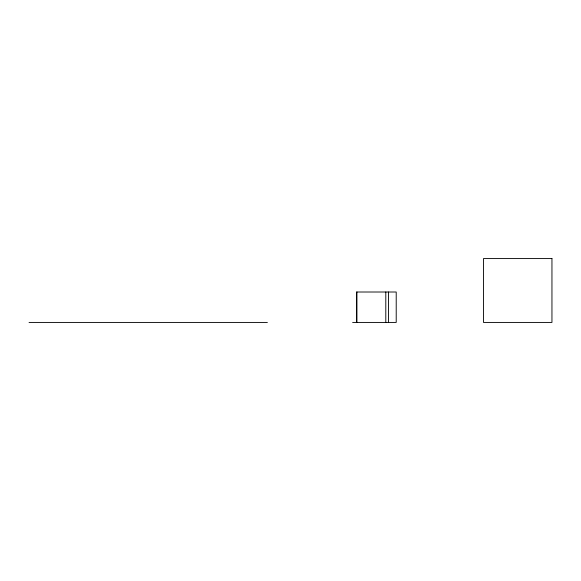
<?xml version="1.0" encoding="UTF-8"?>
<svg xmlns="http://www.w3.org/2000/svg" width="581" height="581" viewBox="0 0 581 581"><rect width="100%" height="100%" fill="white"/><g stroke="black" fill="none" stroke-linecap="round" stroke-linejoin="round"><path stroke-width="0.87" d="M29.05 322.426L267.383 322.426M352.623 322.426L396.213 322.426L396.213 292.011L356.451 292.011L356.451 322.426M388.515 292.011L388.515 322.426M385.799 292.011L385.799 322.426M356.93 292.011L356.93 322.426M551.95 258.574L483.486 258.574L483.486 322.426L551.95 322.426L551.95 258.574"/></g></svg>
